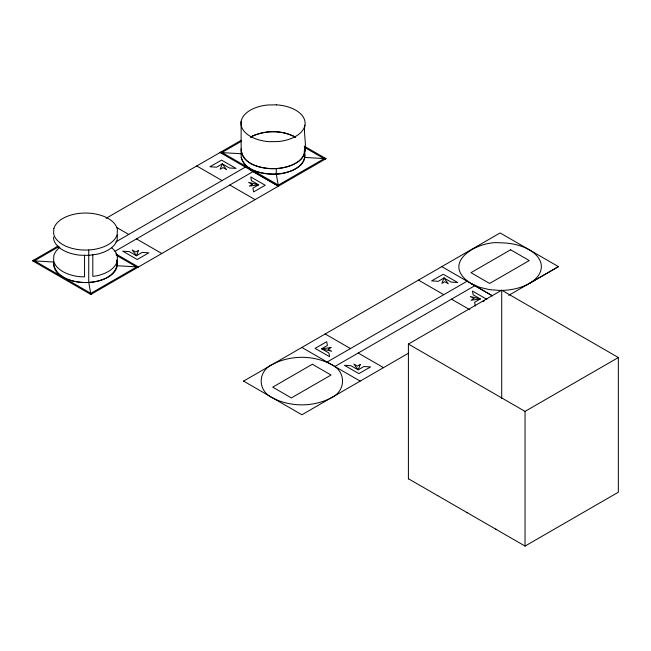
<?xml version="1.0" encoding="UTF-8"?>
<svg xmlns="http://www.w3.org/2000/svg" width="651" height="651" viewBox="0 0 651 651"><rect width="100%" height="100%" fill="white"/><g stroke="black" fill="none" stroke-linecap="round" stroke-linejoin="round"><path stroke-width="0.98" d="M53.691 236.948L53.602 238.811A32.07 18.513 0 0 0 80.366 255.216L88.731 255.363L96.885 254.248A32.07 18.513 0 0 0 117.156 239.91L117.408 235.076M53.691 263.883C57.459 289.166 116.342 288.963 117.408 262.011M241.228 150.202C243.197 165.688 263.338 169.048 276.268 168.625C287.913 167.885 306.222 162.384 304.717 147.793M241.13 121.403L241.13 153.726C240.235 169.325 260.644 174.142 273.038 174.256C286.074 174.598 309.16 167.779 304.261 150.755M304.18 146.093L325.988 158.689L90.863 294.447L32.55 260.782L58.102 246.029M106.089 218.305L241.236 140.274M33.486 261.32L59.038 246.566M221.014 153.034L241.293 141.324M115.805 241.912L245.37 167.095M114.893 251.376L253.117 171.563M89.936 293.91L137.524 266.438M277.464 185.625L325.052 158.152M327.16 362.013L467.084 281.216M334.874 366.505L474.823 285.683M408.405 344.062L501.709 290.191L618.344 357.529L618.344 492.205L525.04 546.075L525.04 411.399L408.405 344.062L408.405 478.737L525.097 546.108M482.773 301.755L484.425 300.803M243.555 381.087L301.901 414.768L408.641 353.127M558.501 266.625L529.418 283.413M508.732 295.342L558.428 266.617L500.106 232.952L243.588 381.104M408.405 478.737L408.682 478.9M525.04 411.399L618.344 357.529M437.537 495.557L437.846 495.671M466.718 512.41L466.344 512.63L467.223 512.663M276.268 168.625L276.268 174.012L278.4 186.162L220.054 152.505L241.13 153.726M441.817 266.633L492.473 295.855L471.186 283.592L479.486 287.262L489.438 289.638L500.131 290.444A41.249 23.81 0 0 0 541.355 266.617A41.249 23.81 0 0 0 500.106 242.815L500.074 242.807C477.663 240.39 439.327 263.028 470.746 283.331M241.326 148.347C240.227 162.335 258.26 167.974 269.807 168.625C279.995 168.975 290.663 167.177 299.053 161.025C310.25 152.537 302.731 136.702 304.937 125.13M304.749 152.057L304.692 147.24M304.937 157.452L325.988 158.689M117.213 260.343L117.408 265.746L138.451 266.975L115.772 253.882M32.55 260.782L53.602 262.011C52.707 277.611 73.107 282.436 85.501 282.542C98.244 282.729 120.647 276.61 116.952 260.034M330.773 364.137C312.887 354.998 290.517 355.064 272.671 364.259C257.34 371.233 257.373 390.991 272.704 397.948C290.639 407.176 313.115 407.176 331.05 397.932C346.234 391.031 346.446 371.363 331.213 364.389M486.907 299.37L472.455 291.07L473.171 294.822L480.34 298.964L474.603 302.276L475.336 306.051M304.652 147.443L325.052 159.226M221.014 151.952L279.336 185.625M249.479 169.463L278.457 186.162M418.463 280.085L443.754 294.683M451.493 299.159L469.827 309.738M196.757 165.956L222.048 180.563M229.787 185.03L255.102 199.645M325.158 333.955L350.458 348.562M358.196 353.029L383.504 367.644M116.553 227.394L128.752 234.441M136.49 238.909L161.798 253.516M301.844 347.431L360.166 381.104M116.244 255.233L137.524 267.512M33.486 260.245L91.799 293.91M304.172 151.846C308.11 166.851 288.027 173.54 276.268 174.012C263.346 174.338 245.801 171.482 241.13 157.452M90.863 294.447L88.731 282.298L88.731 249.976M501.709 290.191L501.709 398.542M92.808 254.81L92.808 276.358L96.885 275.796A32.07 18.513 0 0 0 117.156 261.458L117.408 256.624A32.07 18.513 0 0 0 111.516 247.665M84.549 255.29L84.549 276.838L80.366 276.765A32.07 18.513 0 0 1 53.602 260.359L53.846 255.526A32.07 18.513 0 0 1 59.802 247.421M53.846 228.591L53.602 233.424A32.07 18.513 0 0 0 84.54 250.057A32.07 18.513 0 0 0 117.156 234.523L117.408 229.689A32.07 18.513 0 0 0 86.461 213.048A32.07 18.513 0 0 0 53.846 228.591M138.598 250.35L136.466 255.737L129.305 251.603L122.738 251.196L137.174 259.489L148.876 252.824L142.154 252.401L136.466 255.737L132.169 249.951L135.742 252.002L138.598 250.35M222.292 163.857L220.16 169.252L223.016 167.592L226.589 169.651L222.292 163.857L216.604 167.193L209.882 166.778L221.552 160.146L236.02 168.397L229.461 167.991L222.292 163.857M360.304 364.47L358.172 369.866L351.011 365.732L344.444 365.325L358.88 373.609L370.582 366.944L363.86 366.529L358.172 369.866L353.875 364.072L357.448 366.131L360.304 364.47M443.998 277.977L441.874 283.372L444.723 281.72L448.295 283.771L443.998 277.977L438.31 281.322L431.589 280.898L443.258 274.274L457.734 282.526L451.167 282.119L443.998 277.977M252.759 135.856L250.545 137.215C264.151 129.834 281.932 129.834 295.53 137.215C282.599 130.037 266.243 130.233 252.759 135.856M252.181 184.436L249.341 186.088L258.634 184.835L251.465 180.701L250.749 176.942L265.201 185.242L253.621 191.923L252.897 188.147L258.634 184.835L248.625 182.37L252.181 184.436M330.968 347.536L328.12 349.196L331.685 351.263L321.675 348.79L327.412 345.486L326.688 341.702L315.108 348.383L329.593 356.699L328.845 352.932L321.675 348.79L330.968 347.536M473.895 298.565L471.047 300.217L480.34 298.964L470.331 296.498L473.895 298.565M312.374 364.251L272.72 387.15L291.379 397.924L331.034 375.025L312.374 364.251M510.612 249.789L470.95 272.679L489.617 283.454L529.271 260.563L510.612 249.789M495.907 529.23L495.517 529.45L496.396 529.507L495.907 529.23M276.268 104.844L267.903 104.99A32.07 18.513 0 0 0 240.984 123.82A32.07 18.513 0 0 0 269.807 141.69L278.172 141.544A32.07 18.513 0 0 0 305.091 122.714A32.07 18.513 0 0 0 276.268 104.844"/></g></svg>
